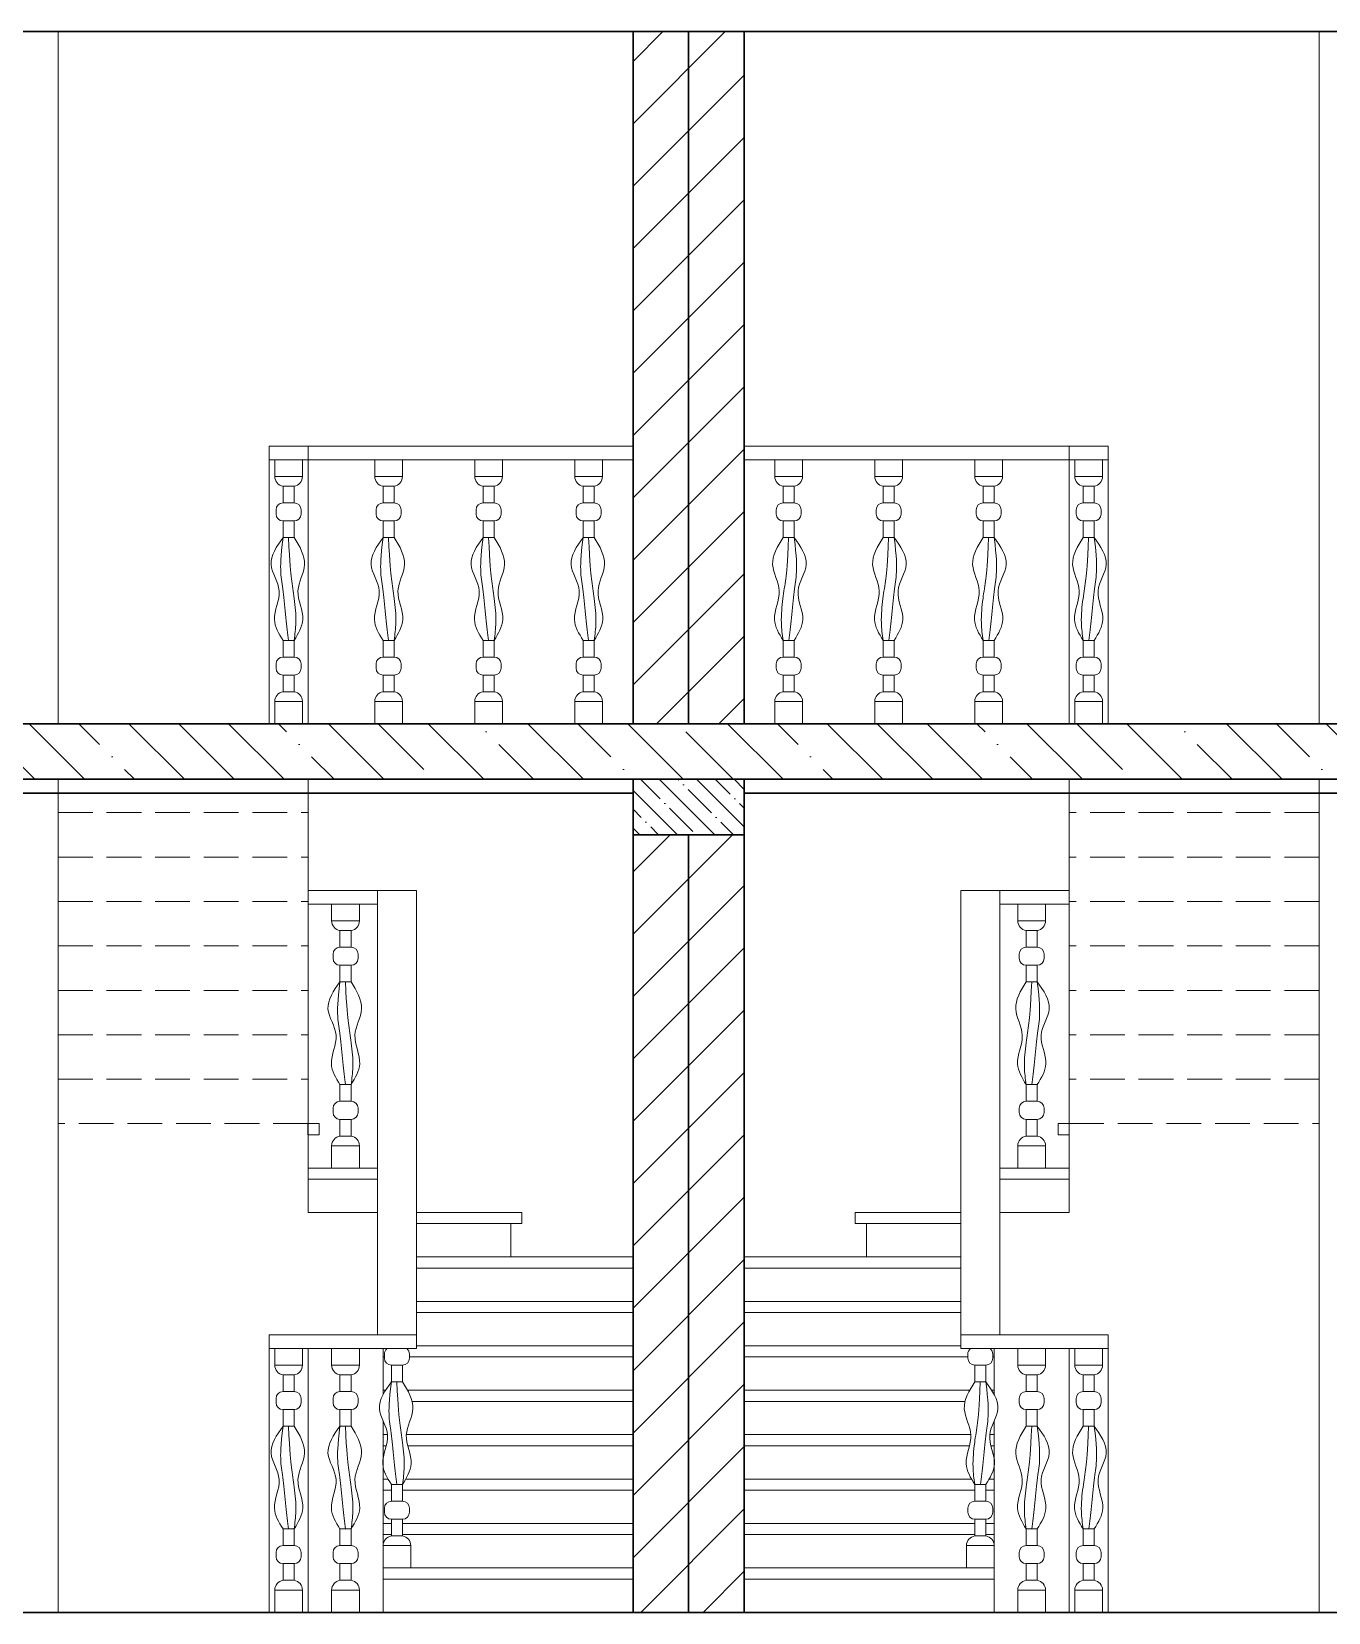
# Model space of a CAD drawing. Header units: millimetres. Extents: x -56498 to 234605, y -296269 to -29969.
# Drawn here: x 212119 to 216787, y -219967 to -214274 of the extents above; entities that cross this region are included whole.
import ezdxf

# ---------------------------------------------------------------- set-up
doc = ezdxf.new("R2010")
doc.units = ezdxf.units.MM
doc.header["$LTSCALE"] = 100
doc.linetypes.add('GOST2.303 4', pattern=[7, 5, -2, 0])
for name, color, linetype, lineweight in [('0.3', 7, 'Continuous', 30), ('Штрихові 0.18', 7, 'GOST2.303 4', 18), ('Штрихування 0.09', 253, 'Continuous', 9)]:
    doc.layers.add(name, color=color, linetype=linetype, lineweight=lineweight)
pattern_1 = [(45, (-73837.3, -117250), (-112.2532, 112.2532), [])]

msp = doc.modelspace()

# ---------------------------------------------------------------- hatches: boundary and pattern name
at = {"layer": 'Штрихування 0.09'}
h = msp.add_hatch(dxfattribs=at)
h.set_pattern_fill('ANSI31', color=256, scale=50, style=0)
h.set_pattern_definition(pattern_1)
h.paths.add_polyline_path([(214284.165, -216766.651), (214684.165, -216766.651), (214684.165, -214274.045), (214284.165, -214274.045)])
h = msp.add_hatch(dxfattribs=at)
h.set_pattern_fill('ANSI35', color=256, scale=40, angle=90, style=0)
h.set_pattern_definition([(135, (-73837.3, -117250), (-179.60512, -179.60512), []), (135, (-73837.3, -117070.4), (-179.60512, -179.60512), [317.5, -63.5, 0, -63.5])])
h.paths.add_polyline_path([(208183.929, -216966.592), (220784.401, -216966.592), (220784.401, -216766.592), (208183.929, -216766.592)])
h = msp.add_hatch(dxfattribs=at)
h.set_pattern_fill('ANSI31', color=256, scale=50, style=0)
h.set_pattern_definition(pattern_1)
h.paths.add_polyline_path([(214684.165, -217166.592), (214284.165, -217166.592), (214284.165, -219966.593), (214684.166, -219966.593), (214684.166, -216966.592), (214684.165, -216966.592)])
at = {"layer": 'Штрихування 0.09', "ltscale": 0.25}
h = msp.add_hatch(dxfattribs=at)
h.set_pattern_fill('ANSI35', color=256, scale=15, angle=90, style=0)
h.set_pattern_definition([(135, (0, 375), (-67.35192, -67.35192), []), (135, (4e-15, 442.35), (-67.35192, -67.35192), [119.0625, -23.8125, 0, -23.8125])])
h.paths.add_polyline_path([(214684.165, -216966.592), (214284.165, -216966.592), (214284.165, -217166.592), (214684.165, -217166.592)])

# ---------------------------------------------------------------- linework, layer by layer
at = {"layer": '0.3'}
for p, q in [((211261.545, -214274.045), (217706.754, -214274.045)), ((214284.165, -214274.045), (214284.165, -216766.651)), ((214484.165, -214274.045), (214484.165, -216766.651)), ((214684.165, -214274.045), (214684.165, -216766.651)), ((220784.401, -216766.592), (208183.929, -216766.592)), ((213109.137, -216766.651), (214484.165, -216766.651)), ((213109.137, -216766.651), (214484.165, -216766.651)), ((215859.194, -216766.651), (214484.165, -216766.651)), ((215859.194, -216766.651), (214484.165, -216766.651)), ((220784.401, -216966.592), (208183.929, -216966.592)), ((214284.165, -216966.592), (214284.165, -219966.593)), ((214284.165, -216966.592), (214284.165, -219966.593)), ((214484.165, -216966.583), (214484.165, -216966.592)), ((214684.165, -216966.592), (214684.165, -219966.593)), ((214284.165, -217016.592), (208384.115, -217016.592)), ((220584.214, -217016.592), (214684.165, -217016.592)), ((214484.165, -217166.592), (214484.165, -219966.593)), ((214484.165, -217166.592), (214484.165, -219966.583)), ((221004.141, -219966.595), (207064.165, -219966.592))]:
    msp.add_line(p, q, dxfattribs=at)
at = {"layer": '0.3', "ltscale": 0.25}
msp.add_lwpolyline([(214684.165, -216966.592), (214284.165, -216966.592), (214284.165, -217166.592), (214684.165, -217166.592)], close=True, dxfattribs=at)
at = {"layer": 'Штрихові 0.18', "ltscale": 0.25}
for p, q in [((212214.165, -217086.573), (213114.165, -217086.573)), ((216754.165, -217086.573), (215854.165, -217086.573)), ((212214.165, -217246.573), (213114.165, -217246.573)), ((216754.165, -217246.573), (215854.165, -217246.573)), ((212214.165, -217406.573), (213114.165, -217406.573)), ((216754.165, -217406.573), (215854.165, -217406.573)), ((212214.165, -217566.573), (213114.165, -217566.573)), ((216754.165, -217566.573), (215854.165, -217566.573)), ((212214.165, -217726.573), (213114.165, -217726.573)), ((216754.165, -217726.573), (215854.165, -217726.573)), ((212214.165, -217886.573), (213114.165, -217886.573)), ((216754.165, -217886.573), (215854.165, -217886.573)), ((212214.165, -218046.573), (213114.165, -218046.573)), ((216754.165, -218046.573), (215854.165, -218046.573)), ((213113.971, -218206.583), (212214.165, -218206.583)), ((215854.358, -218206.583), (216754.165, -218206.583))]:
    msp.add_line(p, q, dxfattribs=at)
at = {"layer": 'Штрихування 0.09'}
for p, q in [((212214.165, -216766.592), (212214.165, -214274.045)), ((216754.165, -216766.592), (216754.165, -214274.045)), ((212974.165, -216766.592), (212974.165, -215766.592)), ((213114.165, -216766.592), (213114.165, -215766.592)), ((213114.165, -215766.592), (214284.165, -215766.592)), ((215854.165, -215766.592), (214684.165, -215766.592)), ((215854.165, -216766.592), (215854.165, -215766.592)), ((215994.165, -216766.592), (215994.165, -215766.592)), ((213114.165, -215816.592), (214284.165, -215816.592)), ((215854.165, -215816.592), (214684.165, -215816.592)), ((212214.165, -219966.594), (212214.165, -216963.471)), ((213114.165, -218526.583), (213114.165, -216966.592)), ((215854.165, -218526.583), (215854.165, -216966.592)), ((216754.165, -219966.594), (216754.165, -216963.471)), ((212214.165, -219966.594), (212214.165, -217016.602)), ((213364.165, -218966.591), (213364.165, -217366.583)), ((213504.165, -218966.591), (213504.165, -217366.583)), ((215464.165, -218966.591), (215464.165, -217366.583)), ((215604.165, -218966.591), (215604.165, -217366.583)), ((213364.165, -218526.583), (213114.165, -218526.583)), ((213504.165, -218526.583), (213884.165, -218526.583)), ((213884.165, -218526.583), (213884.165, -218566.583)), ((215464.165, -218526.583), (215084.165, -218526.583)), ((215084.165, -218526.583), (215084.165, -218566.583)), ((215604.165, -218526.583), (215854.165, -218526.583)), ((213504.165, -218566.583), (213884.165, -218566.583)), ((213844.165, -218566.583), (213844.165, -218686.583)), ((215464.165, -218566.583), (215084.165, -218566.583)), ((215124.165, -218566.583), (215124.165, -218686.583)), ((213504.165, -218686.583), (214284.165, -218686.583)), ((215464.165, -218686.583), (214684.165, -218686.583)), ((213504.165, -218726.583), (214284.165, -218726.583)), ((215464.165, -218726.583), (214684.165, -218726.583)), ((213504.165, -218846.583), (214284.165, -218846.583)), ((215464.165, -218846.583), (214684.165, -218846.583)), ((213504.165, -218886.583), (214284.165, -218886.583)), ((215464.165, -218886.583), (214684.165, -218886.583)), ((212974.166, -219966.594), (212974.166, -218966.594)), ((215994.164, -219966.594), (215994.164, -218966.594)), ((213114.166, -219966.594), (213114.166, -219016.591)), ((213384.165, -219182.342), (213384.165, -219016.591)), ((213384.165, -219046.583), (213389.165, -219046.583)), ((213479.165, -219046.583), (214284.165, -219046.583)), ((213504.165, -219006.583), (214284.165, -219006.583)), ((215464.165, -219006.583), (214684.165, -219006.583)), ((215489.165, -219046.583), (214684.165, -219046.583)), ((215584.165, -219046.583), (215579.165, -219046.583)), ((215584.165, -219182.342), (215584.165, -219016.591)), ((215854.164, -219966.594), (215854.164, -219016.591)), ((213384.165, -219166.583), (213393.368, -219166.583)), ((213472.146, -219166.583), (214284.165, -219166.583)), ((213488.958, -219206.583), (214284.165, -219206.583)), ((215496.184, -219166.583), (214684.165, -219166.583)), ((215479.372, -219206.583), (214684.165, -219206.583)), ((215584.165, -219166.583), (215574.962, -219166.583)), ((213384.165, -219966.594), (213384.165, -219276.722)), ((215584.165, -219966.594), (215584.165, -219276.722)), ((213384.165, -219326.583), (213400.23, -219326.583)), ((213468.049, -219326.583), (214284.165, -219326.583)), ((215500.281, -219326.583), (214684.165, -219326.583)), ((215584.165, -219326.583), (215568.099, -219326.583)), ((213384.165, -219366.583), (213395.824, -219366.583)), ((213473.102, -219366.583), (214284.165, -219366.583)), ((215495.227, -219366.583), (214684.165, -219366.583)), ((215584.165, -219366.583), (215572.505, -219366.583)), ((213384.165, -219486.583), (213402.489, -219486.583)), ((213465.741, -219486.583), (214284.165, -219486.583)), ((215502.589, -219486.583), (214684.165, -219486.583)), ((215584.165, -219486.583), (215565.841, -219486.583)), ((213384.165, -219526.583), (213414.165, -219526.583)), ((213454.165, -219526.583), (214284.165, -219526.583)), ((215514.165, -219526.583), (214684.165, -219526.583)), ((215584.165, -219526.583), (215554.165, -219526.583)), ((213384.165, -219646.583), (213414.165, -219646.583)), ((213454.165, -219646.583), (214284.165, -219646.583)), ((215514.165, -219646.583), (214684.165, -219646.583)), ((215584.165, -219646.583), (215554.165, -219646.583)), ((213384.165, -219686.583), (213414.165, -219686.583)), ((213454.165, -219686.583), (214284.165, -219686.583)), ((215514.165, -219686.583), (214684.165, -219686.583)), ((215584.165, -219686.583), (215554.165, -219686.583)), ((213384.165, -219806.583), (214284.165, -219806.583)), ((215584.165, -219806.583), (214684.165, -219806.583)), ((213384.165, -219846.583), (214284.165, -219846.583)), ((215584.165, -219846.583), (214684.165, -219846.583))]:
    msp.add_line(p, q, dxfattribs=at)
at = {"layer": 'Штрихування 0.09', "ltscale": 0.75}
for p, q in [((212994.165, -215816.592), (212994.165, -215876.262)), ((213094.165, -215816.592), (213094.165, -215876.262)), ((213354.165, -215816.592), (213354.165, -215876.262)), ((213454.165, -215816.592), (213454.165, -215876.262)), ((213714.165, -215816.592), (213714.165, -215876.262)), ((213814.165, -215816.592), (213814.165, -215876.262)), ((214074.165, -215816.592), (214074.165, -215876.262)), ((214174.165, -215816.592), (214174.165, -215876.262)), ((214794.165, -215816.592), (214794.165, -215876.262)), ((214894.165, -215816.592), (214894.165, -215876.262)), ((215154.165, -215816.592), (215154.165, -215876.262)), ((215254.165, -215816.592), (215254.165, -215876.262)), ((215514.165, -215816.592), (215514.165, -215876.262)), ((215614.165, -215816.592), (215614.165, -215876.262)), ((215874.165, -215816.592), (215874.165, -215876.262)), ((215974.165, -215816.592), (215974.165, -215876.262)), ((213094.165, -215876.262), (212994.165, -215876.262)), ((213064.165, -215911.262), (213024.165, -215911.262)), ((213024.165, -215971.262), (213024.165, -215911.262)), ((213064.165, -215971.262), (213064.165, -215911.262)), ((213454.165, -215876.262), (213354.165, -215876.262)), ((213384.165, -215876.262), (213354.165, -215876.262)), ((213424.165, -215911.262), (213384.165, -215911.262)), ((213384.165, -215971.262), (213384.165, -215911.262)), ((213424.165, -215971.262), (213424.165, -215911.262)), ((213814.165, -215876.262), (213714.165, -215876.262)), ((213744.165, -215876.262), (213714.165, -215876.262)), ((213784.165, -215911.262), (213744.165, -215911.262)), ((213744.165, -215971.262), (213744.165, -215911.262)), ((213784.165, -215971.262), (213784.165, -215911.262)), ((214174.165, -215876.262), (214074.165, -215876.262)), ((214104.165, -215876.262), (214074.165, -215876.262)), ((214144.165, -215911.262), (214104.165, -215911.262)), ((214104.165, -215971.262), (214104.165, -215911.262)), ((214144.165, -215971.262), (214144.165, -215911.262)), ((214794.165, -215876.262), (214894.165, -215876.262)), ((214824.165, -215911.262), (214864.165, -215911.262)), ((214824.165, -215971.262), (214824.165, -215911.262)), ((214864.165, -215876.262), (214894.165, -215876.262)), ((214864.165, -215971.262), (214864.165, -215911.262)), ((215154.165, -215876.262), (215254.165, -215876.262)), ((215184.165, -215911.262), (215224.165, -215911.262)), ((215184.165, -215971.262), (215184.165, -215911.262)), ((215224.165, -215876.262), (215254.165, -215876.262)), ((215224.165, -215971.262), (215224.165, -215911.262)), ((215514.165, -215876.262), (215614.165, -215876.262)), ((215544.165, -215911.262), (215584.165, -215911.262)), ((215544.165, -215971.262), (215544.165, -215911.262)), ((215584.165, -215876.262), (215614.165, -215876.262)), ((215584.165, -215971.262), (215584.165, -215911.262)), ((215874.165, -215876.262), (215974.165, -215876.262)), ((215904.165, -215911.262), (215944.165, -215911.262)), ((215904.165, -215971.262), (215904.165, -215911.262)), ((215944.165, -215971.262), (215944.165, -215911.262)), ((213064.165, -215971.262), (213024.165, -215971.262)), ((213424.165, -215971.262), (213384.165, -215971.262)), ((213784.165, -215971.262), (213744.165, -215971.262)), ((214144.165, -215971.262), (214104.165, -215971.262)), ((214824.165, -215971.262), (214864.165, -215971.262)), ((215184.165, -215971.262), (215224.165, -215971.262)), ((215544.165, -215971.262), (215584.165, -215971.262)), ((215904.165, -215971.262), (215944.165, -215971.262)), ((212999.165, -216011.262), (212999.165, -215996.262)), ((213089.165, -216011.262), (213089.165, -215996.262)), ((213359.165, -216011.262), (213359.165, -215996.262)), ((213449.165, -216011.262), (213449.165, -215996.262)), ((213719.165, -216011.262), (213719.165, -215996.262)), ((213809.165, -216011.262), (213809.165, -215996.262)), ((214079.165, -216011.262), (214079.165, -215996.262)), ((214169.165, -216011.262), (214169.165, -215996.262)), ((214799.165, -216011.262), (214799.165, -215996.262)), ((214889.165, -216011.262), (214889.165, -215996.262)), ((215159.165, -216011.262), (215159.165, -215996.262)), ((215249.165, -216011.262), (215249.165, -215996.262)), ((215519.165, -216011.262), (215519.165, -215996.262)), ((215609.165, -216011.262), (215609.165, -215996.262)), ((215879.165, -216011.262), (215879.165, -215996.262)), ((215969.165, -216011.262), (215969.165, -215996.262)), ((213064.165, -216036.262), (213024.165, -216036.262)), ((213024.165, -216096.262), (213024.165, -216036.262)), ((213064.165, -216096.262), (213064.165, -216036.262)), ((213424.165, -216036.262), (213384.165, -216036.262)), ((213384.165, -216096.262), (213384.165, -216036.262)), ((213424.165, -216096.262), (213424.165, -216036.262)), ((213784.165, -216036.262), (213744.165, -216036.262)), ((213744.165, -216096.262), (213744.165, -216036.262)), ((213784.165, -216096.262), (213784.165, -216036.262)), ((214144.165, -216036.262), (214104.165, -216036.262)), ((214104.165, -216096.262), (214104.165, -216036.262)), ((214144.165, -216096.262), (214144.165, -216036.262)), ((214824.165, -216036.262), (214864.165, -216036.262)), ((214824.165, -216096.262), (214824.165, -216036.262)), ((214864.165, -216096.262), (214864.165, -216036.262)), ((215184.165, -216036.262), (215224.165, -216036.262)), ((215184.165, -216096.262), (215184.165, -216036.262)), ((215224.165, -216096.262), (215224.165, -216036.262)), ((215544.165, -216036.262), (215584.165, -216036.262)), ((215544.165, -216096.262), (215544.165, -216036.262)), ((215584.165, -216096.262), (215584.165, -216036.262)), ((215904.165, -216036.262), (215944.165, -216036.262)), ((215904.165, -216096.262), (215904.165, -216036.262)), ((215944.165, -216096.262), (215944.165, -216036.262)), ((213064.165, -216096.262), (213024.165, -216096.262)), ((213424.165, -216096.262), (213384.165, -216096.262)), ((213784.165, -216096.262), (213744.165, -216096.262)), ((214144.165, -216096.262), (214104.165, -216096.262)), ((214824.165, -216096.262), (214864.165, -216096.262)), ((215184.165, -216096.262), (215224.165, -216096.262)), ((215544.165, -216096.262), (215584.165, -216096.262)), ((215904.165, -216096.262), (215944.165, -216096.262)), ((213064.165, -216466.136), (213024.165, -216466.136)), ((213024.165, -216466.136), (213024.165, -216526.136)), ((213064.165, -216466.136), (213064.165, -216526.136)), ((213424.165, -216466.136), (213384.165, -216466.136)), ((213384.165, -216466.136), (213384.165, -216526.136)), ((213424.165, -216466.136), (213424.165, -216526.136)), ((213784.165, -216466.136), (213744.165, -216466.136)), ((213744.165, -216466.136), (213744.165, -216526.136)), ((213784.165, -216466.136), (213784.165, -216526.136)), ((214144.165, -216466.136), (214104.165, -216466.136)), ((214104.165, -216466.136), (214104.165, -216526.136)), ((214144.165, -216466.136), (214144.165, -216526.136)), ((214824.165, -216466.136), (214864.165, -216466.136)), ((214824.165, -216466.136), (214824.165, -216526.136)), ((214864.165, -216466.136), (214864.165, -216526.136)), ((215184.165, -216466.136), (215224.165, -216466.136)), ((215184.165, -216466.136), (215184.165, -216526.136)), ((215224.165, -216466.136), (215224.165, -216526.136)), ((215544.165, -216466.136), (215584.165, -216466.136)), ((215544.165, -216466.136), (215544.165, -216526.136)), ((215584.165, -216466.136), (215584.165, -216526.136)), ((215904.165, -216466.136), (215944.165, -216466.136)), ((215904.165, -216466.136), (215904.165, -216526.136)), ((215944.165, -216466.136), (215944.165, -216526.136)), ((213064.165, -216526.136), (213024.165, -216526.136)), ((213424.165, -216526.136), (213384.165, -216526.136)), ((213784.165, -216526.136), (213744.165, -216526.136)), ((214144.165, -216526.136), (214104.165, -216526.136)), ((214824.165, -216526.136), (214864.165, -216526.136)), ((215184.165, -216526.136), (215224.165, -216526.136)), ((215544.165, -216526.136), (215584.165, -216526.136)), ((215904.165, -216526.136), (215944.165, -216526.136)), ((212999.165, -216551.136), (212999.165, -216566.136)), ((213064.165, -216591.136), (213024.165, -216591.136)), ((213024.165, -216591.136), (213024.165, -216651.136)), ((213064.165, -216591.136), (213024.165, -216591.136)), ((213024.165, -216591.136), (213024.165, -216651.136)), ((213064.165, -216591.136), (213064.165, -216651.136)), ((213064.165, -216591.136), (213064.165, -216651.136)), ((213089.165, -216551.136), (213089.165, -216566.136)), ((213359.165, -216551.136), (213359.165, -216566.136)), ((213424.165, -216591.136), (213384.165, -216591.136)), ((213384.165, -216591.136), (213384.165, -216651.136)), ((213424.165, -216591.136), (213384.165, -216591.136)), ((213384.165, -216591.136), (213384.165, -216651.136)), ((213424.165, -216591.136), (213424.165, -216651.136)), ((213424.165, -216591.136), (213424.165, -216651.136)), ((213449.165, -216551.136), (213449.165, -216566.136)), ((213719.165, -216551.136), (213719.165, -216566.136)), ((213784.165, -216591.136), (213744.165, -216591.136)), ((213744.165, -216591.136), (213744.165, -216651.136)), ((213784.165, -216591.136), (213744.165, -216591.136)), ((213744.165, -216591.136), (213744.165, -216651.136)), ((213784.165, -216591.136), (213784.165, -216651.136)), ((213784.165, -216591.136), (213784.165, -216651.136)), ((213809.165, -216551.136), (213809.165, -216566.136)), ((214079.165, -216551.136), (214079.165, -216566.136)), ((214144.165, -216591.136), (214104.165, -216591.136)), ((214104.165, -216591.136), (214104.165, -216651.136)), ((214144.165, -216591.136), (214104.165, -216591.136)), ((214104.165, -216591.136), (214104.165, -216651.136)), ((214144.165, -216591.136), (214144.165, -216651.136)), ((214144.165, -216591.136), (214144.165, -216651.136)), ((214169.165, -216551.136), (214169.165, -216566.136)), ((214799.165, -216551.136), (214799.165, -216566.136)), ((214824.165, -216591.136), (214864.165, -216591.136)), ((214824.165, -216591.136), (214824.165, -216651.136)), ((214824.165, -216591.136), (214864.165, -216591.136)), ((214824.165, -216591.136), (214824.165, -216651.136)), ((214864.165, -216591.136), (214864.165, -216651.136)), ((214864.165, -216591.136), (214864.165, -216651.136)), ((214889.165, -216551.136), (214889.165, -216566.136)), ((215159.165, -216551.136), (215159.165, -216566.136)), ((215184.165, -216591.136), (215224.165, -216591.136)), ((215184.165, -216591.136), (215184.165, -216651.136)), ((215184.165, -216591.136), (215224.165, -216591.136)), ((215184.165, -216591.136), (215184.165, -216651.136)), ((215224.165, -216591.136), (215224.165, -216651.136)), ((215224.165, -216591.136), (215224.165, -216651.136)), ((215249.165, -216551.136), (215249.165, -216566.136)), ((215519.165, -216551.136), (215519.165, -216566.136)), ((215544.165, -216591.136), (215584.165, -216591.136)), ((215544.165, -216591.136), (215544.165, -216651.136)), ((215544.165, -216591.136), (215584.165, -216591.136)), ((215544.165, -216591.136), (215544.165, -216651.136)), ((215584.165, -216591.136), (215584.165, -216651.136)), ((215584.165, -216591.136), (215584.165, -216651.136)), ((215609.165, -216551.136), (215609.165, -216566.136)), ((215879.165, -216551.136), (215879.165, -216566.136)), ((215904.165, -216591.136), (215944.165, -216591.136)), ((215904.165, -216591.136), (215904.165, -216651.136)), ((215904.165, -216591.136), (215944.165, -216591.136)), ((215904.165, -216591.136), (215904.165, -216651.136)), ((215944.165, -216591.136), (215944.165, -216651.136)), ((215944.165, -216591.136), (215944.165, -216651.136)), ((215969.165, -216551.136), (215969.165, -216566.136)), ((213064.165, -216651.136), (213024.165, -216651.136)), ((213424.165, -216651.136), (213384.165, -216651.136)), ((213784.165, -216651.136), (213744.165, -216651.136)), ((214144.165, -216651.136), (214104.165, -216651.136)), ((214824.165, -216651.136), (214864.165, -216651.136)), ((215184.165, -216651.136), (215224.165, -216651.136)), ((215544.165, -216651.136), (215584.165, -216651.136)), ((215904.165, -216651.136), (215944.165, -216651.136)), ((213094.165, -216686.136), (212994.165, -216686.136)), ((212994.165, -216686.136), (212994.165, -216766.592)), ((213024.165, -216686.136), (212994.165, -216686.136)), ((213094.165, -216686.136), (213094.165, -216766.592)), ((213454.165, -216686.136), (213354.165, -216686.136)), ((213384.165, -216686.136), (213354.165, -216686.136)), ((213354.165, -216686.136), (213354.165, -216766.592)), ((213454.165, -216686.136), (213454.165, -216766.592)), ((213814.165, -216686.136), (213714.165, -216686.136)), ((213744.165, -216686.136), (213714.165, -216686.136)), ((213714.165, -216686.136), (213714.165, -216766.592)), ((213814.165, -216686.136), (213814.165, -216766.592)), ((214174.165, -216686.136), (214074.165, -216686.136)), ((214074.165, -216686.136), (214074.165, -216766.592)), ((214104.165, -216686.136), (214074.165, -216686.136)), ((214174.165, -216686.136), (214174.165, -216766.592)), ((214794.165, -216686.136), (214894.165, -216686.136)), ((214794.165, -216686.136), (214794.165, -216766.592)), ((214864.165, -216686.136), (214894.165, -216686.136)), ((214894.165, -216686.136), (214894.165, -216766.592)), ((215154.165, -216686.136), (215254.165, -216686.136)), ((215154.165, -216686.136), (215154.165, -216766.592)), ((215224.165, -216686.136), (215254.165, -216686.136)), ((215254.165, -216686.136), (215254.165, -216766.592)), ((215514.165, -216686.136), (215614.165, -216686.136)), ((215514.165, -216686.136), (215514.165, -216766.592)), ((215584.165, -216686.136), (215614.165, -216686.136)), ((215614.165, -216686.136), (215614.165, -216766.592)), ((215874.165, -216686.136), (215974.165, -216686.136)), ((215874.165, -216686.136), (215874.165, -216766.592)), ((215944.165, -216686.136), (215974.165, -216686.136)), ((215974.165, -216686.136), (215974.165, -216766.592)), ((213199.165, -217416.583), (213199.165, -217476.253)), ((213299.165, -217416.583), (213299.165, -217476.253)), ((215669.165, -217416.583), (215669.165, -217476.253)), ((215769.165, -217416.583), (215769.165, -217476.253)), ((213299.165, -217476.253), (213199.165, -217476.253)), ((213229.165, -217476.253), (213199.165, -217476.253)), ((213269.165, -217511.253), (213229.165, -217511.253)), ((213229.165, -217571.253), (213229.165, -217511.253)), ((213269.165, -217571.253), (213269.165, -217511.253)), ((215669.165, -217476.253), (215769.165, -217476.253)), ((215699.165, -217511.253), (215739.165, -217511.253)), ((215699.165, -217571.253), (215699.165, -217511.253)), ((215739.165, -217476.253), (215769.165, -217476.253)), ((215739.165, -217571.253), (215739.165, -217511.253)), ((213204.165, -217611.253), (213204.165, -217596.253)), ((213269.165, -217571.253), (213229.165, -217571.253)), ((213294.165, -217611.253), (213294.165, -217596.253)), ((215674.165, -217611.253), (215674.165, -217596.253)), ((215699.165, -217571.253), (215739.165, -217571.253)), ((215764.165, -217611.253), (215764.165, -217596.253)), ((213269.165, -217636.253), (213229.165, -217636.253)), ((213229.165, -217696.253), (213229.165, -217636.253)), ((213269.165, -217696.253), (213269.165, -217636.253)), ((215699.165, -217636.253), (215739.165, -217636.253)), ((215699.165, -217696.253), (215699.165, -217636.253)), ((215739.165, -217696.253), (215739.165, -217636.253)), ((213269.165, -217696.253), (213229.165, -217696.253)), ((215699.165, -217696.253), (215739.165, -217696.253)), ((213269.165, -218066.128), (213229.165, -218066.128)), ((213229.165, -218066.128), (213229.165, -218126.128)), ((213269.165, -218066.128), (213269.165, -218126.128)), ((215699.165, -218066.128), (215739.165, -218066.128)), ((215699.165, -218066.128), (215699.165, -218126.128)), ((215739.165, -218066.128), (215739.165, -218126.128)), ((213269.165, -218126.128), (213229.165, -218126.128)), ((215699.165, -218126.128), (215739.165, -218126.128)), ((213204.165, -218151.128), (213204.165, -218166.128)), ((213269.165, -218191.128), (213229.165, -218191.128)), ((213229.165, -218191.128), (213229.165, -218251.128)), ((213269.165, -218191.128), (213229.165, -218191.128)), ((213229.165, -218191.128), (213229.165, -218251.128)), ((213269.165, -218191.128), (213269.165, -218251.128)), ((213269.165, -218191.128), (213269.165, -218251.128)), ((213294.165, -218151.128), (213294.165, -218166.128)), ((215674.165, -218151.128), (215674.165, -218166.128)), ((215699.165, -218191.128), (215739.165, -218191.128)), ((215699.165, -218191.128), (215699.165, -218251.128)), ((215699.165, -218191.128), (215739.165, -218191.128)), ((215699.165, -218191.128), (215699.165, -218251.128)), ((215739.165, -218191.128), (215739.165, -218251.128)), ((215739.165, -218191.128), (215739.165, -218251.128)), ((215764.165, -218151.128), (215764.165, -218166.128)), ((213269.165, -218251.128), (213229.165, -218251.128)), ((215699.165, -218251.128), (215739.165, -218251.128)), ((213299.165, -218286.128), (213199.165, -218286.128)), ((213199.165, -218286.128), (213199.165, -218366.583)), ((213229.165, -218286.128), (213199.165, -218286.128)), ((213299.165, -218286.128), (213299.165, -218366.583)), ((215669.165, -218286.128), (215769.165, -218286.128)), ((215669.165, -218286.128), (215669.165, -218366.583)), ((215739.165, -218286.128), (215769.165, -218286.128)), ((215769.165, -218286.128), (215769.165, -218366.583)), ((212994.166, -219016.594), (212994.166, -219076.264)), ((213094.166, -219016.594), (213094.166, -219076.264)), ((213199.165, -219016.594), (213199.165, -219076.264)), ((213299.165, -219016.594), (213299.165, -219076.264)), ((213389.165, -219051.253), (213389.165, -219036.253)), ((213479.165, -219051.253), (213479.165, -219036.253)), ((215489.165, -219051.253), (215489.165, -219036.253)), ((215579.165, -219051.253), (215579.165, -219036.253)), ((215669.165, -219016.594), (215669.165, -219076.264)), ((215769.165, -219016.594), (215769.165, -219076.264)), ((215874.164, -219016.594), (215874.164, -219076.264)), ((215974.164, -219016.594), (215974.164, -219076.264)), ((213094.166, -219076.264), (212994.166, -219076.264)), ((213299.165, -219076.264), (213199.165, -219076.264)), ((213454.165, -219076.253), (213414.165, -219076.253)), ((213414.165, -219136.253), (213414.165, -219076.253)), ((213454.165, -219136.253), (213454.165, -219076.253)), ((215514.165, -219076.253), (215554.165, -219076.253)), ((215514.165, -219136.253), (215514.165, -219076.253)), ((215554.165, -219136.253), (215554.165, -219076.253)), ((215669.165, -219076.264), (215769.165, -219076.264)), ((215874.164, -219076.264), (215974.164, -219076.264)), ((213064.166, -219111.264), (213024.166, -219111.264)), ((213024.166, -219171.264), (213024.166, -219111.264)), ((213064.166, -219171.264), (213064.166, -219111.264)), ((213269.165, -219111.264), (213229.165, -219111.264)), ((213229.165, -219171.264), (213229.165, -219111.264)), ((213269.165, -219171.264), (213269.165, -219111.264)), ((213454.165, -219136.253), (213414.165, -219136.253)), ((215514.165, -219136.253), (215554.165, -219136.253)), ((215699.165, -219111.264), (215739.165, -219111.264)), ((215699.165, -219171.264), (215699.165, -219111.264)), ((215739.165, -219171.264), (215739.165, -219111.264)), ((215904.164, -219111.264), (215944.164, -219111.264)), ((215904.164, -219171.264), (215904.164, -219111.264)), ((215944.164, -219171.264), (215944.164, -219111.264)), ((212999.166, -219211.264), (212999.166, -219196.264)), ((213064.166, -219171.264), (213024.166, -219171.264)), ((213089.166, -219211.264), (213089.166, -219196.264)), ((213204.165, -219211.264), (213204.165, -219196.264)), ((213269.165, -219171.264), (213229.165, -219171.264)), ((213294.165, -219211.264), (213294.165, -219196.264)), ((215674.165, -219211.264), (215674.165, -219196.264)), ((215699.165, -219171.264), (215739.165, -219171.264)), ((215764.165, -219211.264), (215764.165, -219196.264)), ((215879.164, -219211.264), (215879.164, -219196.264)), ((215904.164, -219171.264), (215944.164, -219171.264)), ((215969.164, -219211.264), (215969.164, -219196.264)), ((213064.166, -219236.264), (213024.166, -219236.264)), ((213024.166, -219296.264), (213024.166, -219236.264)), ((213064.166, -219296.264), (213064.166, -219236.264)), ((213269.165, -219236.264), (213229.165, -219236.264)), ((213229.165, -219296.264), (213229.165, -219236.264)), ((213269.165, -219296.264), (213269.165, -219236.264)), ((215699.165, -219236.264), (215739.165, -219236.264)), ((215699.165, -219296.264), (215699.165, -219236.264)), ((215739.165, -219296.264), (215739.165, -219236.264)), ((215904.164, -219236.264), (215944.164, -219236.264)), ((215904.164, -219296.264), (215904.164, -219236.264)), ((215944.164, -219296.264), (215944.164, -219236.264)), ((213064.166, -219296.264), (213024.166, -219296.264)), ((213269.165, -219296.264), (213229.165, -219296.264)), ((215699.165, -219296.264), (215739.165, -219296.264)), ((215904.164, -219296.264), (215944.164, -219296.264)), ((213454.165, -219506.128), (213414.165, -219506.128)), ((213414.165, -219506.128), (213414.165, -219566.128)), ((213454.165, -219506.128), (213454.165, -219566.128)), ((215514.165, -219506.128), (215554.165, -219506.128)), ((215514.165, -219506.128), (215514.165, -219566.128)), ((215554.165, -219506.128), (215554.165, -219566.128)), ((213389.165, -219591.128), (213389.165, -219606.128)), ((213454.165, -219566.128), (213414.165, -219566.128)), ((213479.165, -219591.128), (213479.165, -219606.128)), ((215489.165, -219591.128), (215489.165, -219606.128)), ((215514.165, -219566.128), (215554.165, -219566.128)), ((215579.165, -219591.128), (215579.165, -219606.128)), ((213064.166, -219666.138), (213024.166, -219666.138)), ((213024.166, -219666.138), (213024.166, -219726.138)), ((213064.166, -219666.138), (213064.166, -219726.138)), ((213269.165, -219666.138), (213229.165, -219666.138)), ((213229.165, -219666.138), (213229.165, -219726.138)), ((213269.165, -219666.138), (213269.165, -219726.138)), ((213454.165, -219631.128), (213414.165, -219631.128)), ((213414.165, -219631.128), (213414.165, -219691.128)), ((213454.165, -219631.128), (213414.165, -219631.128)), ((213414.165, -219631.128), (213414.165, -219691.128)), ((213454.165, -219631.128), (213454.165, -219691.128)), ((213454.165, -219631.128), (213454.165, -219691.128)), ((215514.165, -219631.128), (215554.165, -219631.128)), ((215514.165, -219631.128), (215514.165, -219691.128)), ((215514.165, -219631.128), (215554.165, -219631.128)), ((215514.165, -219631.128), (215514.165, -219691.128)), ((215554.165, -219631.128), (215554.165, -219691.128)), ((215554.165, -219631.128), (215554.165, -219691.128)), ((215699.165, -219666.138), (215739.165, -219666.138)), ((215699.165, -219666.138), (215699.165, -219726.138)), ((215739.165, -219666.138), (215739.165, -219726.138)), ((215904.164, -219666.138), (215944.164, -219666.138)), ((215904.164, -219666.138), (215904.164, -219726.138)), ((215944.164, -219666.138), (215944.164, -219726.138)), ((213064.166, -219726.138), (213024.166, -219726.138)), ((213269.165, -219726.138), (213229.165, -219726.138)), ((213484.165, -219726.128), (213384.165, -219726.128)), ((213384.165, -219726.128), (213384.165, -219806.583)), ((213414.165, -219726.128), (213384.165, -219726.128)), ((213454.165, -219691.128), (213414.165, -219691.128)), ((213484.165, -219726.128), (213484.165, -219806.583)), ((215484.165, -219726.128), (215584.165, -219726.128)), ((215484.165, -219726.128), (215484.165, -219806.583)), ((215514.165, -219691.128), (215554.165, -219691.128)), ((215554.165, -219726.128), (215584.165, -219726.128)), ((215584.165, -219726.128), (215584.165, -219806.583)), ((215699.165, -219726.138), (215739.165, -219726.138)), ((215904.164, -219726.138), (215944.164, -219726.138)), ((212999.166, -219751.138), (212999.166, -219766.138)), ((213089.166, -219751.138), (213089.166, -219766.138)), ((213204.165, -219751.138), (213204.165, -219766.138)), ((213294.165, -219751.138), (213294.165, -219766.138)), ((215674.165, -219751.138), (215674.165, -219766.138)), ((215764.165, -219751.138), (215764.165, -219766.138)), ((215879.164, -219751.138), (215879.164, -219766.138)), ((215969.164, -219751.138), (215969.164, -219766.138)), ((213064.166, -219791.138), (213024.166, -219791.138)), ((213024.166, -219791.138), (213024.166, -219851.138)), ((213064.166, -219791.138), (213024.166, -219791.138)), ((213024.166, -219791.138), (213024.166, -219851.138)), ((213064.166, -219791.138), (213064.166, -219851.138)), ((213064.166, -219791.138), (213064.166, -219851.138)), ((213269.165, -219791.138), (213229.165, -219791.138)), ((213229.165, -219791.138), (213229.165, -219851.138)), ((213269.165, -219791.138), (213229.165, -219791.138)), ((213229.165, -219791.138), (213229.165, -219851.138)), ((213269.165, -219791.138), (213269.165, -219851.138)), ((213269.165, -219791.138), (213269.165, -219851.138)), ((215699.165, -219791.138), (215739.165, -219791.138)), ((215699.165, -219791.138), (215699.165, -219851.138)), ((215699.165, -219791.138), (215739.165, -219791.138)), ((215699.165, -219791.138), (215699.165, -219851.138)), ((215739.165, -219791.138), (215739.165, -219851.138)), ((215739.165, -219791.138), (215739.165, -219851.138)), ((215904.164, -219791.138), (215944.164, -219791.138)), ((215904.164, -219791.138), (215904.164, -219851.138)), ((215904.164, -219791.138), (215944.164, -219791.138)), ((215904.164, -219791.138), (215904.164, -219851.138)), ((215944.164, -219791.138), (215944.164, -219851.138)), ((215944.164, -219791.138), (215944.164, -219851.138)), ((213094.166, -219886.138), (212994.166, -219886.138)), ((212994.166, -219886.138), (212994.166, -219966.594)), ((213024.166, -219886.138), (212994.166, -219886.138)), ((213064.166, -219851.138), (213024.166, -219851.138)), ((213094.166, -219886.138), (213094.166, -219966.594)), ((213299.165, -219886.138), (213199.165, -219886.138)), ((213229.165, -219886.138), (213199.165, -219886.138)), ((213199.165, -219886.138), (213199.165, -219966.594)), ((213269.165, -219851.138), (213229.165, -219851.138)), ((213299.165, -219886.138), (213299.165, -219966.594)), ((215669.165, -219886.138), (215769.165, -219886.138)), ((215669.165, -219886.138), (215669.165, -219966.594)), ((215699.165, -219851.138), (215739.165, -219851.138)), ((215739.165, -219886.138), (215769.165, -219886.138)), ((215769.165, -219886.138), (215769.165, -219966.594)), ((215874.164, -219886.138), (215974.164, -219886.138)), ((215874.164, -219886.138), (215874.164, -219966.594)), ((215904.164, -219851.138), (215944.164, -219851.138)), ((215944.164, -219886.138), (215974.164, -219886.138)), ((215974.164, -219886.138), (215974.164, -219966.594))]:
    msp.add_line(p, q, dxfattribs=at)
at = {"layer": 'Штрихування 0.09'}
for points in [[(214284.165, -216766.651), (214684.165, -216766.651), (214684.165, -214274.045), (214284.165, -214274.045)], [(208183.929, -216966.592), (220784.401, -216966.592), (220784.401, -216766.592), (208183.929, -216766.592)], [(214684.166, -219966.593), (214284.165, -219966.593), (214284.165, -216966.592), (214684.166, -216966.592)], [(213154.165, -218246.583), (213113.996, -218246.583), (213113.971, -218206.583), (213154.165, -218206.583)], [(215814.165, -218246.583), (215854.334, -218246.583), (215854.358, -218206.583), (215814.165, -218206.583)], [(213364.165, -218406.583), (213114.092, -218406.583), (213114.068, -218366.583), (213364.165, -218366.583)], [(215604.165, -218406.583), (215854.237, -218406.583), (215854.261, -218366.583), (215604.165, -218366.583)]]:
    msp.add_lwpolyline(points, close=True, dxfattribs=at)
at = {"layer": 'Штрихування 0.09', "ltscale": 0.75}
for points in [[(212974.165, -215766.592), (213114.165, -215766.592), (213114.165, -215816.592), (212974.165, -215816.592)], [(215994.165, -215766.592), (215854.165, -215766.592), (215854.165, -215816.592), (215994.165, -215816.592)], [(212974.166, -218966.594), (213504.165, -218966.591), (213504.165, -219016.591), (212974.166, -219016.591)], [(215994.164, -218966.594), (215464.165, -218966.591), (215464.165, -219016.591), (215994.164, -219016.591)]]:
    msp.add_lwpolyline(points, close=True, dxfattribs=at)
for points in [[(213364.165, -217416.583), (213114.165, -217416.583), (213114.165, -217366.583), (213504.165, -217366.583), (213504.165, -217416.583)], [(215604.165, -217416.583), (215854.165, -217416.583), (215854.165, -217366.583), (215464.165, -217366.583), (215464.165, -217416.583)], [(213114.166, -219016.591), (213114.166, -219016.594), (212974.166, -219016.594), (212974.166, -218966.594), (213114.166, -218966.594)], [(215854.164, -219016.591), (215854.164, -219016.594), (215994.164, -219016.594), (215994.164, -218966.594), (215854.164, -218966.594)]]:
    msp.add_lwpolyline(points, dxfattribs=at)
for centre, radius, start, end in [((213029.971, -215875.928), 35.808, 180.534419, 260.66817), ((213058.358, -215875.928), 35.808, 279.33183, 359.465581), ((213389.971, -215875.928), 35.808, 180.534419, 260.66817), ((213418.358, -215875.928), 35.808, 279.33183, 359.465581), ((213749.971, -215875.928), 35.808, 180.534419, 260.66817), ((213778.358, -215875.928), 35.808, 279.33183, 359.465581), ((214109.971, -215875.928), 35.808, 180.534419, 260.66817), ((214138.358, -215875.928), 35.808, 279.33183, 359.465581), ((214829.971, -215875.928), 35.808, 180.534419, 260.66817), ((214858.358, -215875.928), 35.808, 279.33183, 359.465581), ((215189.971, -215875.928), 35.808, 180.534419, 260.66817), ((215218.358, -215875.928), 35.808, 279.33183, 359.465581), ((215549.971, -215875.928), 35.808, 180.534419, 260.66817), ((215578.358, -215875.928), 35.808, 279.33183, 359.465581), ((215909.971, -215875.928), 35.808, 180.534419, 260.66817), ((215938.358, -215875.928), 35.808, 279.33183, 359.465581), ((213024.165, -215996.262), 25, 90, 180), ((213064.165, -215996.262), 25, 0, 90), ((213384.165, -215996.262), 25, 90, 180), ((213424.165, -215996.262), 25, 0, 90), ((213744.165, -215996.262), 25, 90, 180), ((213784.165, -215996.262), 25, 0, 90), ((214104.165, -215996.262), 25, 90, 180), ((214144.165, -215996.262), 25, 0, 90), ((214824.165, -215996.262), 25, 90, 180), ((214864.165, -215996.262), 25, 0, 90), ((215184.165, -215996.262), 25, 90, 180), ((215224.165, -215996.262), 25, 0, 90), ((215544.165, -215996.262), 25, 90, 180), ((215584.165, -215996.262), 25, 0, 90), ((215904.165, -215996.262), 25, 90, 180), ((215944.165, -215996.262), 25, 0, 90), ((213024.165, -216011.262), 25, 180, 270), ((213064.165, -216011.262), 25, 270, 0), ((213384.165, -216011.262), 25, 180, 270), ((213424.165, -216011.262), 25, 270, 0), ((213744.165, -216011.262), 25, 180, 270), ((213784.165, -216011.262), 25, 270, 0), ((214104.165, -216011.262), 25, 180, 270), ((214144.165, -216011.262), 25, 270, 0), ((214824.165, -216011.262), 25, 180, 270), ((214864.165, -216011.262), 25, 270, 0), ((215184.165, -216011.262), 25, 180, 270), ((215224.165, -216011.262), 25, 270, 0), ((215544.165, -216011.262), 25, 180, 270), ((215584.165, -216011.262), 25, 270, 0), ((215904.165, -216011.262), 25, 180, 270), ((215944.165, -216011.262), 25, 270, 0), ((213024.165, -216551.136), 25, 90, 180), ((213064.165, -216551.136), 25, 0, 90), ((213384.165, -216551.136), 25, 90, 180), ((213424.165, -216551.136), 25, 0, 90), ((213744.165, -216551.136), 25, 90, 180), ((213784.165, -216551.136), 25, 0, 90), ((214104.165, -216551.136), 25, 90, 180), ((214144.165, -216551.136), 25, 0, 90), ((214824.165, -216551.136), 25, 90, 180), ((214864.165, -216551.136), 25, 0, 90), ((215184.165, -216551.136), 25, 90, 180), ((215224.165, -216551.136), 25, 0, 90), ((215544.165, -216551.136), 25, 90, 180), ((215584.165, -216551.136), 25, 0, 90), ((215904.165, -216551.136), 25, 90, 180), ((215944.165, -216551.136), 25, 0, 90), ((213024.165, -216566.136), 25, 180, 270), ((213064.165, -216566.136), 25, 270, 0), ((213384.165, -216566.136), 25, 180, 270), ((213424.165, -216566.136), 25, 270, 0), ((213744.165, -216566.136), 25, 180, 270), ((213784.165, -216566.136), 25, 270, 0), ((214104.165, -216566.136), 25, 180, 270), ((214144.165, -216566.136), 25, 270, 0), ((214824.165, -216566.136), 25, 180, 270), ((214864.165, -216566.136), 25, 270, 0), ((215184.165, -216566.136), 25, 180, 270), ((215224.165, -216566.136), 25, 270, 0), ((215544.165, -216566.136), 25, 180, 270), ((215584.165, -216566.136), 25, 270, 0), ((215904.165, -216566.136), 25, 180, 270), ((215944.165, -216566.136), 25, 270, 0), ((213029.971, -216686.47), 35.808, 99.33183, 179.465581), ((213058.358, -216686.47), 35.808, 0.534419, 80.66817), ((213389.971, -216686.47), 35.808, 99.33183, 179.465581), ((213418.358, -216686.47), 35.808, 0.534419, 80.66817), ((213749.971, -216686.47), 35.808, 99.33183, 179.465581), ((213778.358, -216686.47), 35.808, 0.534419, 80.66817), ((214109.971, -216686.47), 35.808, 99.33183, 179.465581), ((214138.358, -216686.47), 35.808, 0.534419, 80.66817), ((214829.971, -216686.47), 35.808, 99.33183, 179.465581), ((214858.358, -216686.47), 35.808, 0.534419, 80.66817), ((215189.971, -216686.47), 35.808, 99.33183, 179.465581), ((215218.358, -216686.47), 35.808, 0.534419, 80.66817), ((215549.971, -216686.47), 35.808, 99.33183, 179.465581), ((215578.358, -216686.47), 35.808, 0.534419, 80.66817), ((215909.971, -216686.47), 35.808, 99.33183, 179.465581), ((215938.358, -216686.47), 35.808, 0.534419, 80.66817), ((213234.971, -217475.919), 35.808, 180.534419, 260.66817), ((213263.358, -217475.919), 35.808, 279.33183, 359.465581), ((215704.971, -217475.919), 35.808, 180.534419, 260.66817), ((215733.358, -217475.919), 35.808, 279.33183, 359.465581), ((213229.165, -217596.253), 25, 90, 180), ((213229.165, -217611.253), 25, 180, 270), ((213269.165, -217596.253), 25, 0, 90), ((213269.165, -217611.253), 25, 270, 0), ((215699.165, -217596.253), 25, 90, 180), ((215699.165, -217611.253), 25, 180, 270), ((215739.165, -217596.253), 25, 0, 90), ((215739.165, -217611.253), 25, 270, 0), ((213229.165, -218151.128), 25, 90, 180), ((213269.165, -218151.128), 25, 0, 90), ((215699.165, -218151.128), 25, 90, 180), ((215739.165, -218151.128), 25, 0, 90), ((213229.165, -218166.128), 25, 180, 270), ((213269.165, -218166.128), 25, 270, 0), ((215699.165, -218166.128), 25, 180, 270), ((215739.165, -218166.128), 25, 270, 0), ((213234.971, -218286.462), 35.808, 99.33183, 179.465581), ((213263.358, -218286.462), 35.808, 0.534419, 80.66817), ((215704.971, -218286.462), 35.808, 99.33183, 179.465581), ((215733.358, -218286.462), 35.808, 0.534419, 80.66817), ((213414.165, -219036.253), 25, 128.141367, 180), ((213454.165, -219036.253), 25, 0, 51.858633), ((215514.165, -219036.253), 25, 128.141367, 180), ((215554.165, -219036.253), 25, 0, 51.858633), ((213029.972, -219075.93), 35.808, 180.534419, 260.66817), ((213058.359, -219075.93), 35.808, 279.33183, 359.465581), ((213234.971, -219075.93), 35.808, 180.534419, 260.66817), ((213263.358, -219075.93), 35.808, 279.33183, 359.465581), ((213414.165, -219051.253), 25, 180, 270), ((213454.165, -219051.253), 25, 270, 0), ((215514.165, -219051.253), 25, 180, 270), ((215554.165, -219051.253), 25, 270, 0), ((215704.971, -219075.93), 35.808, 180.534419, 260.66817), ((215733.358, -219075.93), 35.808, 279.33183, 359.465581), ((215909.97, -219075.93), 35.808, 180.534419, 260.66817), ((215938.358, -219075.93), 35.808, 279.33183, 359.465581), ((213024.166, -219196.264), 25, 90, 180), ((213024.166, -219211.264), 25, 180, 270), ((213064.166, -219196.264), 25, 0, 90), ((213064.166, -219211.264), 25, 270, 0), ((213229.165, -219196.264), 25, 90, 180), ((213229.165, -219211.264), 25, 180, 270), ((213269.165, -219196.264), 25, 0, 90), ((213269.165, -219211.264), 25, 270, 0), ((215699.165, -219196.264), 25, 90, 180), ((215699.165, -219211.264), 25, 180, 270), ((215739.165, -219196.264), 25, 0, 90), ((215739.165, -219211.264), 25, 270, 0), ((215904.164, -219196.264), 25, 90, 180), ((215904.164, -219211.264), 25, 180, 270), ((215944.164, -219196.264), 25, 0, 90), ((215944.164, -219211.264), 25, 270, 0), ((213414.165, -219591.128), 25, 90, 180), ((213414.165, -219606.128), 25, 180, 270), ((213454.165, -219591.128), 25, 0, 90), ((213454.165, -219606.128), 25, 270, 0), ((215514.165, -219591.128), 25, 90, 180), ((215514.165, -219606.128), 25, 180, 270), ((215554.165, -219591.128), 25, 0, 90), ((215554.165, -219606.128), 25, 270, 0), ((213024.166, -219751.138), 25, 90, 180), ((213064.166, -219751.138), 25, 0, 90), ((213229.165, -219751.138), 25, 90, 180), ((213269.165, -219751.138), 25, 0, 90), ((213419.971, -219726.462), 35.808, 99.33183, 179.465581), ((213448.358, -219726.462), 35.808, 0.534419, 80.66817), ((215519.971, -219726.462), 35.808, 99.33183, 179.465581), ((215548.358, -219726.462), 35.808, 0.534419, 80.66817), ((215699.165, -219751.138), 25, 90, 180), ((215739.165, -219751.138), 25, 0, 90), ((215904.164, -219751.138), 25, 90, 180), ((215944.164, -219751.138), 25, 0, 90), ((213024.166, -219766.138), 25, 180, 270), ((213064.166, -219766.138), 25, 270, 0), ((213229.165, -219766.138), 25, 180, 270), ((213269.165, -219766.138), 25, 270, 0), ((215699.165, -219766.138), 25, 180, 270), ((215739.165, -219766.138), 25, 270, 0), ((215904.164, -219766.138), 25, 180, 270), ((215944.164, -219766.138), 25, 270, 0), ((213029.972, -219886.472), 35.808, 99.33183, 179.465581), ((213058.359, -219886.472), 35.808, 0.534419, 80.66817), ((213234.971, -219886.472), 35.808, 99.33183, 179.465581), ((213263.358, -219886.472), 35.808, 0.534419, 80.66817), ((215704.971, -219886.472), 35.808, 99.33183, 179.465581), ((215733.358, -219886.472), 35.808, 0.534419, 80.66817), ((215909.97, -219886.472), 35.808, 99.33183, 179.465581), ((215938.358, -219886.472), 35.808, 0.534419, 80.66817)]:
    msp.add_arc(centre, radius, start, end, dxfattribs=at)
at = {"layer": 'Штрихування 0.09', "ltscale": 0.25}
for points in [[(213024.165, -216096.262), (212980.966, -216193.35), (213010.354, -216287.953), (212993.085, -216391.515), (213024.165, -216466.136)], [(213064.165, -216096.262), (213101.832, -216193.35), (213077.976, -216287.953), (213095.245, -216391.515), (213064.165, -216466.136)], [(213384.165, -216096.262), (213340.966, -216193.35), (213370.354, -216287.953), (213353.085, -216391.515), (213384.165, -216466.136)], [(213424.165, -216096.262), (213461.832, -216193.35), (213437.976, -216287.953), (213455.245, -216391.515), (213424.165, -216466.136)], [(213744.165, -216096.262), (213700.966, -216193.35), (213730.354, -216287.953), (213713.085, -216391.515), (213744.165, -216466.136)], [(213784.165, -216096.262), (213821.832, -216193.35), (213797.976, -216287.953), (213815.245, -216391.515), (213784.165, -216466.136)], [(214104.165, -216096.262), (214060.966, -216193.35), (214090.354, -216287.953), (214073.085, -216391.515), (214104.165, -216466.136)], [(214144.165, -216096.262), (214181.832, -216193.35), (214157.976, -216287.953), (214175.245, -216391.515), (214144.165, -216466.136)], [(214824.165, -216096.262), (214786.497, -216193.35), (214810.354, -216287.953), (214793.085, -216391.515), (214824.165, -216466.136)], [(214864.165, -216096.262), (214907.363, -216193.35), (214877.976, -216287.953), (214895.245, -216391.515), (214864.165, -216466.136)], [(215184.165, -216096.262), (215146.497, -216193.35), (215170.354, -216287.953), (215153.085, -216391.515), (215184.165, -216466.136)], [(215224.165, -216096.262), (215267.363, -216193.35), (215237.976, -216287.953), (215255.245, -216391.515), (215224.165, -216466.136)], [(215544.165, -216096.262), (215506.497, -216193.35), (215530.354, -216287.953), (215513.085, -216391.515), (215544.165, -216466.136)], [(215584.165, -216096.262), (215627.363, -216193.35), (215597.976, -216287.953), (215615.245, -216391.515), (215584.165, -216466.136)], [(215904.165, -216096.262), (215866.497, -216193.35), (215890.354, -216287.953), (215873.085, -216391.515), (215904.165, -216466.136)], [(215944.165, -216096.262), (215987.363, -216193.35), (215957.976, -216287.953), (215975.245, -216391.515), (215944.165, -216466.136)], [(213229.165, -217696.253), (213185.966, -217793.342), (213215.354, -217887.945), (213198.085, -217991.507), (213229.165, -218066.128)], [(213269.165, -217696.253), (213306.832, -217793.342), (213282.976, -217887.945), (213300.245, -217991.507), (213269.165, -218066.128)], [(215699.165, -217696.253), (215661.497, -217793.342), (215685.354, -217887.945), (215668.085, -217991.507), (215699.165, -218066.128)], [(215739.165, -217696.253), (215782.363, -217793.342), (215752.976, -217887.945), (215770.245, -217991.507), (215739.165, -218066.128)], [(213414.165, -219136.253), (213370.966, -219233.342), (213400.354, -219327.945), (213383.085, -219431.507), (213414.165, -219506.128)], [(213454.165, -219136.253), (213491.832, -219233.342), (213467.976, -219327.945), (213485.245, -219431.507), (213454.165, -219506.128)], [(215514.165, -219136.253), (215476.497, -219233.342), (215500.354, -219327.945), (215483.085, -219431.507), (215514.165, -219506.128)], [(215554.165, -219136.253), (215597.363, -219233.342), (215567.976, -219327.945), (215585.245, -219431.507), (215554.165, -219506.128)], [(213024.166, -219296.264), (212980.967, -219393.353), (213010.354, -219487.955), (212993.086, -219591.517), (213024.166, -219666.138)], [(213064.166, -219296.264), (213101.833, -219393.353), (213077.977, -219487.955), (213095.245, -219591.517), (213064.166, -219666.138)], [(213229.165, -219296.264), (213185.966, -219393.353), (213215.354, -219487.955), (213198.085, -219591.517), (213229.165, -219666.138)], [(213269.165, -219296.264), (213306.832, -219393.353), (213282.976, -219487.955), (213300.245, -219591.517), (213269.165, -219666.138)], [(215699.165, -219296.264), (215661.497, -219393.353), (215685.354, -219487.955), (215668.085, -219591.517), (215699.165, -219666.138)], [(215739.165, -219296.264), (215782.363, -219393.353), (215752.976, -219487.955), (215770.245, -219591.517), (215739.165, -219666.138)], [(215904.164, -219296.264), (215866.496, -219393.353), (215890.353, -219487.955), (215873.084, -219591.517), (215904.164, -219666.138)], [(215944.164, -219296.264), (215987.363, -219393.353), (215957.975, -219487.955), (215975.244, -219591.517), (215944.164, -219666.138)]]:
    msp.add_spline(points, degree=3, dxfattribs=at)
for points in [[(213024.165, -216096.262), (213015.094, -216167.31), (213014.697, -216240.828), (213024.165, -216271.014), (213034.018, -216392.608), (213040.285, -216441.242), (213043.478, -216466.136)], [(213064.165, -216466.136), (213066.967, -216445.067), (213073.633, -216394.945), (213065.634, -216320.466), (213054.312, -216243.164), (213048.045, -216194.531), (213044.165, -216096.262)], [(213384.165, -216096.262), (213375.094, -216167.31), (213374.697, -216240.828), (213384.165, -216271.014), (213394.018, -216392.608), (213400.285, -216441.242), (213403.478, -216466.136)], [(213424.165, -216466.136), (213426.967, -216445.067), (213433.633, -216394.945), (213425.634, -216320.466), (213414.312, -216243.164), (213408.045, -216194.531), (213404.165, -216096.262)], [(213744.165, -216096.262), (213735.094, -216167.31), (213734.697, -216240.828), (213744.165, -216271.014), (213754.018, -216392.608), (213760.285, -216441.242), (213763.478, -216466.136)], [(213784.165, -216466.136), (213786.967, -216445.067), (213793.633, -216394.945), (213785.634, -216320.466), (213774.312, -216243.164), (213768.045, -216194.531), (213764.165, -216096.262)], [(214104.165, -216096.262), (214095.094, -216167.31), (214094.697, -216240.828), (214104.165, -216271.014), (214114.018, -216392.608), (214120.285, -216441.242), (214123.478, -216466.136)], [(214144.165, -216466.136), (214146.967, -216445.067), (214153.633, -216394.945), (214145.634, -216320.466), (214134.312, -216243.164), (214128.045, -216194.531), (214124.165, -216096.262)], [(214824.165, -216466.136), (214821.363, -216445.067), (214814.697, -216394.945), (214822.696, -216320.466), (214834.018, -216243.164), (214840.285, -216194.531), (214844.165, -216096.262)], [(214864.165, -216096.262), (214873.236, -216167.31), (214873.633, -216240.828), (214864.165, -216271.014), (214854.312, -216392.608), (214848.045, -216441.242), (214844.852, -216466.136)], [(215184.165, -216466.136), (215181.363, -216445.067), (215174.697, -216394.945), (215182.696, -216320.466), (215194.018, -216243.164), (215200.285, -216194.531), (215204.165, -216096.262)], [(215224.165, -216096.262), (215233.236, -216167.31), (215233.633, -216240.828), (215224.165, -216271.014), (215214.312, -216392.608), (215208.045, -216441.242), (215204.852, -216466.136)], [(215544.165, -216466.136), (215541.363, -216445.067), (215534.697, -216394.945), (215542.696, -216320.466), (215554.018, -216243.164), (215560.285, -216194.531), (215564.165, -216096.262)], [(215584.165, -216096.262), (215593.236, -216167.31), (215593.633, -216240.828), (215584.165, -216271.014), (215574.312, -216392.608), (215568.045, -216441.242), (215564.852, -216466.136)], [(215904.165, -216466.136), (215901.363, -216445.067), (215894.697, -216394.945), (215902.696, -216320.466), (215914.018, -216243.164), (215920.285, -216194.531), (215924.165, -216096.262)], [(215944.165, -216096.262), (215953.236, -216167.31), (215953.633, -216240.828), (215944.165, -216271.014), (215934.312, -216392.608), (215928.045, -216441.242), (215924.852, -216466.136)], [(213229.165, -217696.253), (213220.094, -217767.302), (213219.697, -217840.82), (213229.165, -217871.006), (213239.018, -217992.6), (213245.285, -218041.234), (213248.478, -218066.128)], [(213269.165, -218066.128), (213271.967, -218045.058), (213278.633, -217994.937), (213270.634, -217920.458), (213259.312, -217843.156), (213253.045, -217794.523), (213249.165, -217696.253)], [(215699.165, -218066.128), (215696.363, -218045.058), (215689.697, -217994.937), (215697.696, -217920.458), (215709.018, -217843.156), (215715.285, -217794.523), (215719.165, -217696.253)], [(215739.165, -217696.253), (215748.236, -217767.302), (215748.633, -217840.82), (215739.165, -217871.006), (215729.312, -217992.6), (215723.045, -218041.234), (215719.852, -218066.128)], [(213414.165, -219136.253), (213405.094, -219207.302), (213404.697, -219280.82), (213414.165, -219311.006), (213424.018, -219432.6), (213430.285, -219481.234), (213433.478, -219506.128)], [(213454.165, -219506.128), (213456.967, -219485.058), (213463.633, -219434.937), (213455.634, -219360.458), (213444.312, -219283.156), (213438.045, -219234.523), (213434.165, -219136.253)], [(215514.165, -219506.128), (215511.363, -219485.058), (215504.697, -219434.937), (215512.696, -219360.458), (215524.018, -219283.156), (215530.285, -219234.523), (215534.165, -219136.253)], [(215554.165, -219136.253), (215563.236, -219207.302), (215563.633, -219280.82), (215554.165, -219311.006), (215544.312, -219432.6), (215538.045, -219481.234), (215534.852, -219506.128)], [(213024.166, -219296.264), (213015.094, -219367.313), (213014.697, -219440.83), (213024.166, -219471.016), (213034.018, -219592.611), (213040.285, -219641.244), (213043.478, -219666.138)], [(213064.166, -219666.138), (213066.968, -219645.069), (213073.634, -219594.947), (213065.635, -219520.468), (213054.313, -219443.167), (213048.046, -219394.533), (213044.166, -219296.264)], [(213229.165, -219296.264), (213220.094, -219367.313), (213219.697, -219440.83), (213229.165, -219471.016), (213239.018, -219592.611), (213245.285, -219641.244), (213248.478, -219666.138)], [(213269.165, -219666.138), (213271.967, -219645.069), (213278.633, -219594.947), (213270.634, -219520.468), (213259.312, -219443.167), (213253.045, -219394.533), (213249.165, -219296.264)], [(215699.165, -219666.138), (215696.363, -219645.069), (215689.697, -219594.947), (215697.696, -219520.468), (215709.018, -219443.167), (215715.285, -219394.533), (215719.165, -219296.264)], [(215739.165, -219296.264), (215748.236, -219367.313), (215748.633, -219440.83), (215739.165, -219471.016), (215729.312, -219592.611), (215723.045, -219641.244), (215719.852, -219666.138)], [(215904.164, -219666.138), (215901.362, -219645.069), (215894.696, -219594.947), (215902.695, -219520.468), (215914.017, -219443.167), (215920.284, -219394.533), (215924.164, -219296.264)], [(215944.164, -219296.264), (215953.235, -219367.313), (215953.632, -219440.83), (215944.164, -219471.016), (215934.311, -219592.611), (215928.044, -219641.244), (215924.851, -219666.138)]]:
    msp.add_open_spline(points, degree=3, knots=[0, 0, 0, 0, 63.58578815, 151.26360369, 223.06229078, 298.32880594, 298.32880594, 298.32880594, 298.32880594], dxfattribs=at)

doc.saveas('drawing.dxf')
